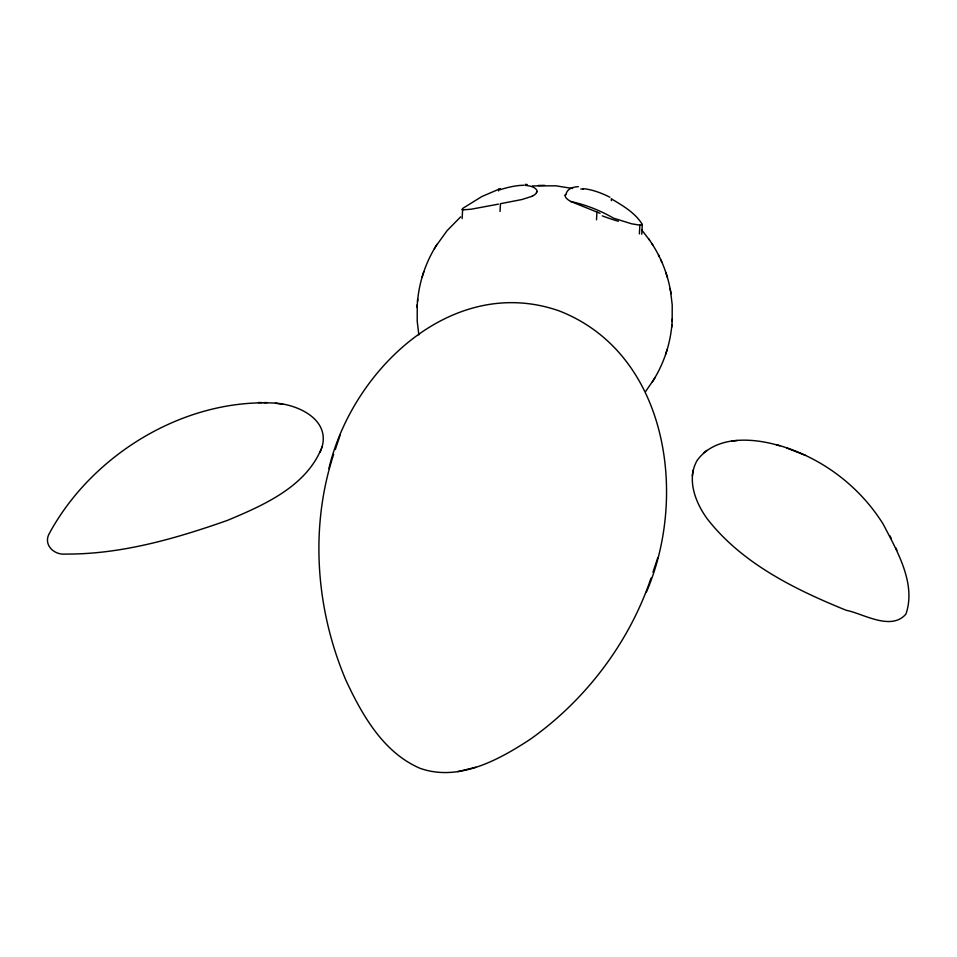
<?xml version="1.0" encoding="UTF-8"?>
<svg xmlns="http://www.w3.org/2000/svg" width="957" height="957" viewBox="0 0 957 957"><rect width="100%" height="100%" fill="white"/><g stroke="black" fill="none" stroke-linecap="round" stroke-linejoin="round"><path stroke-width="1.44" d="M641.764 234.25L642.291 224.428C635.364 212.897 622.708 205.599 611.356 198.853M417.264 304.685L417.204 321.181L418.843 334.914M672.161 321.516L672.221 305.008L670.582 291.287M462.147 218.579L462.602 209.834L461.824 209.535L463.308 208.028L481.921 196.508L500.391 188.589M498.609 190.945L498.705 189.163M500.033 211.473L500.439 203.697L521.9 199.535L532.523 196.149M596.51 219.823L596.917 212.047L570.707 201.46A15.898 5.694 15.8 0 1 565.097 195.168M611.367 200.695L611.451 198.912M639.384 233.891L639.838 225.158L642.291 224.512M417.515 301.599C419.19 282.159 425.47 263.115 435.698 246.499M653.715 379.69C663.955 363.074 670.235 344.03 671.91 324.59M417.061 307.269L417.707 299.003M671.706 327.198L672.352 318.932M776.211 444.658C820.257 456.573 859.183 485.522 883.263 524.28C896.841 550.55 916.471 583.555 905.932 614.071C891.075 631.381 863.082 613.557 846.275 610.303C794.92 589.44 741.986 563.517 707.259 518.85C695.488 502.748 686.301 479.266 697.127 460.425C715.812 435.04 752.92 437.756 779.823 445.795M692.318 475.761L693.167 470.114M536.662 191.986L536.506 192.68M322.162 446.608C329.878 418.101 295.354 403.328 272.29 402.981C182.691 399.392 92.243 454.946 49.74 532.714C42.419 544.533 54.071 555.395 65.77 554.067C121.12 554.39 175.645 538.624 227.443 520.381C263.905 505.117 307.113 486.312 322.162 446.608L321.432 448.677M333.694 454.204C309.554 527.582 315.858 609.681 345.979 680.403C362.105 714.999 383.422 752.716 420.219 768.375C458.738 781.917 498.764 759.954 530.238 739.294C585.851 699.89 629.156 642.685 651.035 578.1M646.274 592.371C688.25 495.81 667.759 353.265 559.283 310.941C452.541 273.415 352.092 369.976 328.885 468.607M565.264 195.216L565.539 194.486M422.169 276.92L423.831 271.704M665.582 354.485L666.383 351.985M666.455 351.781L667.256 349.281M335.321 449.515L340.082 435.232M652.973 572.19L657.77 557.787M320.176 452.254L320.942 450.041M435.866 246.236L447.075 230.673L460.64 216.868M645.652 391.413L653.547 379.953M434.37 248.676L437.182 244.083M652.231 382.118L655.043 377.525M705.656 451.309L706.912 450.34M703.491 453.008L704.998 451.836M457.829 771.629L475.88 767.251M498.441 204.14L471.179 209.212L462.662 209.87M639.838 225.158L631.56 223.782L613.533 218.16A136.313 123.74 14.4 0 0 570.707 201.46M737.237 440.495L731.734 441.141M532.391 185.909L555.861 185.814L572.537 188.481M538.109 185.502L544.581 185.347M258.33 402.55L261.919 402.574M263.941 402.61L267.254 402.634M580.815 189.007L583.172 189.211M282.817 404.285L275.46 403.232M786.702 447.984L805.543 455.4M600.051 213.291L596.917 212.047M641.573 229.764L649.588 240.195M651.741 243.389C661.67 258.51 668.261 275.807 670.989 293.691M648.583 238.7L652.794 244.956M889.938 535.8L891.266 538.516M895.704 547.751L896.924 550.239M660.868 259.957L661.766 261.895M658.44 254.849L659.313 256.715M667.388 277.422L665.869 272.518M670.091 288.488L670.498 290.88M582.705 188.637A50.135 21.114 33.1 0 1 609.848 197.19M565.994 194.714A52.97 20.157 30.8 0 1 578.339 186.687M618.342 221.27A47.515 6.855 22.9 0 1 602.288 215.875M536.41 192.788A14.977 4.833 -8.1 0 1 532.212 196.089M525.668 185.431A52.994 15.898 -18.7 0 1 537.272 191.795M525.285 184.378A52.611 16.676 -23.9 0 1 527.247 184.522M499.841 189.809A50.135 16.245 -24.7 0 1 524.089 185.287"/></g></svg>
